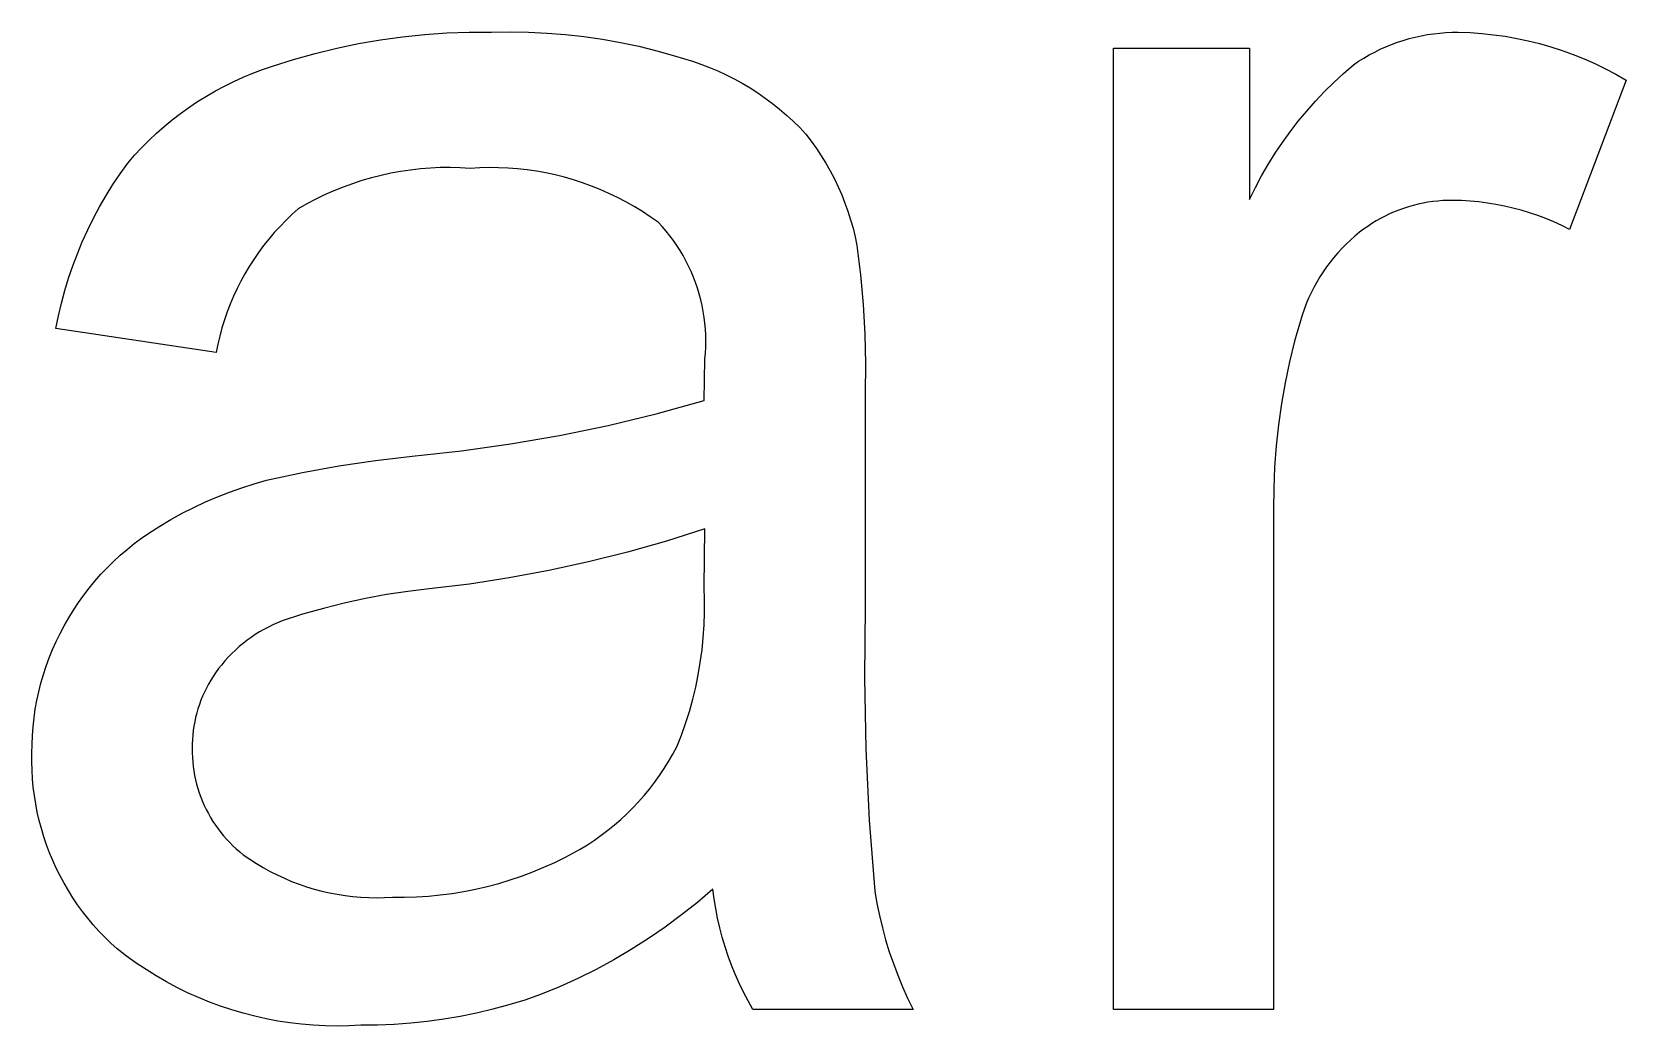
# Model space of a CAD drawing. Header units: millimetres. Extents: x 430 to 4403, y -1522 to 1254.
# Drawn here: x 3277.48 to 3312.28, y -1346.25 to -1324.55 of the extents above; entities that cross this region are included whole.
import ezdxf

# ---------------------------------------------------------------- set-up
doc = ezdxf.new("R2010")
doc.units = ezdxf.units.MM
doc.header["$MEASUREMENT"] = 0
doc.layers.add('Domyślny', color=7, linetype='Continuous', true_color=0x000000)

msp = doc.modelspace()

# ---------------------------------------------------------------- linework, layer by layer
at = {"layer": 'Domyślny'}
for p, q in [((3284.137, -1324.898), (3284.613, -1324.799)), ((3284.613, -1324.799), (3285.093, -1324.716)), ((3285.093, -1324.716), (3285.575, -1324.65)), ((3285.575, -1324.65), (3286.058, -1324.6)), ((3286.058, -1324.6), (3286.544, -1324.568)), ((3286.544, -1324.568), (3287.03, -1324.551)), ((3287.03, -1324.551), (3287.516, -1324.552)), ((3287.516, -1324.552), (3287.921, -1324.545)), ((3287.921, -1324.545), (3288.326, -1324.552)), ((3288.326, -1324.552), (3288.73, -1324.571)), ((3288.73, -1324.571), (3289.134, -1324.603)), ((3289.134, -1324.603), (3289.536, -1324.648)), ((3289.536, -1324.648), (3289.937, -1324.706)), ((3289.937, -1324.706), (3290.335, -1324.777)), ((3290.335, -1324.777), (3290.732, -1324.86)), ((3307.041, -1324.87), (3307.166, -1324.819)), ((3307.166, -1324.819), (3307.293, -1324.773)), ((3307.293, -1324.773), (3307.421, -1324.73)), ((3307.421, -1324.73), (3307.551, -1324.692)), ((3307.551, -1324.692), (3307.682, -1324.659)), ((3307.682, -1324.659), (3307.814, -1324.63)), ((3307.814, -1324.63), (3307.947, -1324.606)), ((3307.947, -1324.606), (3308.081, -1324.586)), ((3308.081, -1324.586), (3308.215, -1324.57)), ((3308.215, -1324.57), (3308.35, -1324.56)), ((3308.35, -1324.56), (3308.485, -1324.553)), ((3308.485, -1324.553), (3308.62, -1324.552)), ((3308.62, -1324.552), (3308.877, -1324.561)), ((3308.877, -1324.561), (3309.133, -1324.579)), ((3309.133, -1324.579), (3309.389, -1324.607)), ((3309.389, -1324.607), (3309.643, -1324.642)), ((3309.643, -1324.642), (3309.896, -1324.687)), ((3309.896, -1324.687), (3310.147, -1324.74)), ((3310.147, -1324.74), (3310.397, -1324.802)), ((3310.397, -1324.802), (3310.644, -1324.873)), ((3282.733, -1325.294), (3283.197, -1325.146)), ((3283.197, -1325.146), (3283.665, -1325.014)), ((3283.665, -1325.014), (3284.137, -1324.898)), ((3290.732, -1324.86), (3291.125, -1324.956)), ((3291.125, -1324.956), (3291.515, -1325.065)), ((3291.515, -1325.065), (3291.901, -1325.186)), ((3291.901, -1325.186), (3292.089, -1325.25)), ((3301.093, -1345.886), (3301.093, -1324.902)), ((3301.093, -1324.902), (3304.066, -1324.902)), ((3304.066, -1324.902), (3304.066, -1328.202)), ((3306.332, -1325.262), (3306.444, -1325.187)), ((3306.444, -1325.187), (3306.559, -1325.116)), ((3306.559, -1325.116), (3306.676, -1325.048)), ((3306.676, -1325.048), (3306.796, -1324.985)), ((3306.796, -1324.985), (3306.917, -1324.925)), ((3306.917, -1324.925), (3307.041, -1324.87)), ((3310.644, -1324.873), (3310.888, -1324.952)), ((3310.888, -1324.952), (3311.13, -1325.039)), ((3311.13, -1325.039), (3311.368, -1325.135)), ((3311.368, -1325.135), (3311.603, -1325.239)), ((3281.891, -1325.627), (3282.098, -1325.533)), ((3282.098, -1325.533), (3282.307, -1325.446)), ((3282.307, -1325.446), (3282.519, -1325.367)), ((3282.519, -1325.367), (3282.733, -1325.294)), ((3292.089, -1325.25), (3292.275, -1325.321)), ((3292.275, -1325.321), (3292.458, -1325.399)), ((3292.458, -1325.399), (3292.638, -1325.482)), ((3292.638, -1325.482), (3292.816, -1325.572)), ((3305.904, -1325.647), (3306.115, -1325.451)), ((3306.115, -1325.451), (3306.332, -1325.262)), ((3311.603, -1325.239), (3311.834, -1325.351)), ((3311.834, -1325.351), (3312.061, -1325.471)), ((3312.061, -1325.471), (3312.284, -1325.598)), ((3281.293, -1325.948), (3281.489, -1325.834)), ((3281.489, -1325.834), (3281.688, -1325.727)), ((3281.688, -1325.727), (3281.891, -1325.627)), ((3292.816, -1325.572), (3292.99, -1325.668)), ((3292.99, -1325.668), (3293.161, -1325.769)), ((3293.161, -1325.769), (3293.328, -1325.877)), ((3293.328, -1325.877), (3293.491, -1325.99)), ((3305.502, -1326.059), (3305.699, -1325.849)), ((3305.699, -1325.849), (3305.904, -1325.647)), ((3312.284, -1325.598), (3311.047, -1328.858)), ((3280.729, -1326.326), (3280.912, -1326.194)), ((3280.912, -1326.194), (3281.101, -1326.068)), ((3281.101, -1326.068), (3281.293, -1325.948)), ((3293.491, -1325.99), (3293.65, -1326.109)), ((3293.65, -1326.109), (3293.806, -1326.233)), ((3293.806, -1326.233), (3293.956, -1326.362)), ((3305.312, -1326.274), (3305.502, -1326.059)), ((3280.375, -1326.609), (3280.549, -1326.464)), ((3280.549, -1326.464), (3280.729, -1326.326)), ((3293.956, -1326.362), (3294.103, -1326.496)), ((3294.103, -1326.496), (3294.244, -1326.636)), ((3304.953, -1326.724), (3305.128, -1326.496)), ((3305.128, -1326.496), (3305.312, -1326.274)), ((3279.88, -1327.074), (3280.04, -1326.914)), ((3280.04, -1326.914), (3280.205, -1326.758)), ((3280.205, -1326.758), (3280.375, -1326.609)), ((3294.244, -1326.636), (3294.381, -1326.78)), ((3294.381, -1326.78), (3294.498, -1326.933)), ((3294.498, -1326.933), (3294.61, -1327.09)), ((3304.785, -1326.958), (3304.953, -1326.724)), ((3279.577, -1327.411), (3279.726, -1327.24)), ((3279.726, -1327.24), (3279.88, -1327.074)), ((3294.61, -1327.09), (3294.716, -1327.251)), ((3294.716, -1327.251), (3294.817, -1327.415)), ((3304.472, -1327.441), (3304.624, -1327.197)), ((3304.624, -1327.197), (3304.785, -1326.958)), ((3279.412, -1327.642), (3279.577, -1327.411)), ((3285.319, -1327.632), (3285.107, -1327.678)), ((3285.533, -1327.592), (3285.319, -1327.632)), ((3285.749, -1327.561), (3285.533, -1327.592)), ((3285.965, -1327.536), (3285.749, -1327.561)), ((3286.182, -1327.519), (3285.965, -1327.536)), ((3286.399, -1327.509), (3286.182, -1327.519)), ((3286.617, -1327.507), (3286.399, -1327.509)), ((3286.834, -1327.512), (3286.617, -1327.507)), ((3287.052, -1327.525), (3286.834, -1327.512)), ((3287.259, -1327.513), (3287.052, -1327.525)), ((3287.466, -1327.508), (3287.259, -1327.513)), ((3287.673, -1327.51), (3287.466, -1327.508)), ((3287.881, -1327.52), (3287.673, -1327.51)), ((3288.087, -1327.536), (3287.881, -1327.52)), ((3288.294, -1327.559), (3288.087, -1327.536)), ((3288.499, -1327.589), (3288.294, -1327.559)), ((3288.703, -1327.626), (3288.499, -1327.589)), ((3288.906, -1327.669), (3288.703, -1327.626)), ((3294.817, -1327.415), (3294.912, -1327.582)), ((3294.912, -1327.582), (3295.001, -1327.753)), ((3304.328, -1327.69), (3304.472, -1327.441)), ((3279.104, -1328.118), (3279.254, -1327.877)), ((3279.254, -1327.877), (3279.412, -1327.642)), ((3284.276, -1327.935), (3284.074, -1328.017)), ((3284.48, -1327.86), (3284.276, -1327.935)), ((3284.687, -1327.792), (3284.48, -1327.86)), ((3284.896, -1327.732), (3284.687, -1327.792)), ((3285.107, -1327.678), (3284.896, -1327.732)), ((3289.107, -1327.72), (3288.906, -1327.669)), ((3289.306, -1327.777), (3289.107, -1327.72)), ((3289.504, -1327.84), (3289.306, -1327.777)), ((3289.699, -1327.911), (3289.504, -1327.84)), ((3289.891, -1327.988), (3289.699, -1327.911)), ((3290.081, -1328.071), (3289.891, -1327.988)), ((3295.001, -1327.753), (3295.084, -1327.927)), ((3295.084, -1327.927), (3295.161, -1328.103)), ((3304.066, -1328.202), (3304.193, -1327.944)), ((3304.193, -1327.944), (3304.328, -1327.69)), ((3278.962, -1328.363), (3279.104, -1328.118)), ((3283.488, -1328.303), (3283.299, -1328.411)), ((3283.68, -1328.201), (3283.488, -1328.303)), ((3283.875, -1328.106), (3283.68, -1328.201)), ((3284.074, -1328.017), (3283.875, -1328.106)), ((3290.268, -1328.161), (3290.081, -1328.071)), ((3290.452, -1328.256), (3290.268, -1328.161)), ((3290.633, -1328.358), (3290.452, -1328.256)), ((3295.161, -1328.103), (3295.232, -1328.282)), ((3295.232, -1328.282), (3295.298, -1328.463)), ((3307.637, -1328.335), (3307.532, -1328.365)), ((3307.744, -1328.308), (3307.637, -1328.335)), ((3307.851, -1328.285), (3307.744, -1328.308)), ((3307.959, -1328.266), (3307.851, -1328.285)), ((3308.068, -1328.25), (3307.959, -1328.266)), ((3308.177, -1328.238), (3308.068, -1328.25)), ((3308.286, -1328.23), (3308.177, -1328.238)), ((3308.396, -1328.225), (3308.286, -1328.23)), ((3308.506, -1328.224), (3308.396, -1328.225)), ((3308.694, -1328.229), (3308.506, -1328.224)), ((3308.883, -1328.241), (3308.694, -1328.229)), ((3309.071, -1328.258), (3308.883, -1328.241)), ((3309.258, -1328.282), (3309.071, -1328.258)), ((3309.444, -1328.313), (3309.258, -1328.282)), ((3309.629, -1328.349), (3309.444, -1328.313)), ((3278.702, -1328.868), (3278.828, -1328.613)), ((3278.828, -1328.613), (3278.962, -1328.363)), ((3283.028, -1328.661), (3282.9, -1328.792)), ((3283.161, -1328.534), (3283.028, -1328.661)), ((3283.299, -1328.411), (3283.161, -1328.534)), ((3290.81, -1328.466), (3290.633, -1328.358)), ((3290.983, -1328.58), (3290.81, -1328.466)), ((3291.153, -1328.7), (3290.983, -1328.58)), ((3295.298, -1328.463), (3295.356, -1328.647)), ((3295.356, -1328.647), (3295.409, -1328.832)), ((3306.83, -1328.673), (3306.736, -1328.731)), ((3306.925, -1328.619), (3306.83, -1328.673)), ((3307.023, -1328.569), (3306.925, -1328.619)), ((3307.121, -1328.521), (3307.023, -1328.569)), ((3307.222, -1328.477), (3307.121, -1328.521)), ((3307.324, -1328.436), (3307.222, -1328.477)), ((3307.427, -1328.399), (3307.324, -1328.436)), ((3307.532, -1328.365), (3307.427, -1328.399)), ((3309.813, -1328.392), (3309.629, -1328.349)), ((3309.996, -1328.44), (3309.813, -1328.392)), ((3310.176, -1328.495), (3309.996, -1328.44)), ((3310.355, -1328.556), (3310.176, -1328.495)), ((3310.532, -1328.623), (3310.355, -1328.556)), ((3310.706, -1328.695), (3310.532, -1328.623)), ((3278.585, -1329.126), (3278.702, -1328.868)), ((3282.775, -1328.928), (3282.656, -1329.068)), ((3282.9, -1328.792), (3282.775, -1328.928)), ((3291.241, -1328.795), (3291.153, -1328.7)), ((3291.327, -1328.894), (3291.241, -1328.795)), ((3291.408, -1328.996), (3291.327, -1328.894)), ((3291.487, -1329.1), (3291.408, -1328.996)), ((3295.409, -1328.832), (3295.455, -1329.019)), ((3295.455, -1329.019), (3295.494, -1329.208)), ((3306.366, -1329.004), (3306.267, -1329.091)), ((3306.467, -1328.921), (3306.366, -1329.004)), ((3306.555, -1328.854), (3306.467, -1328.921)), ((3306.644, -1328.791), (3306.555, -1328.854)), ((3306.736, -1328.731), (3306.644, -1328.791)), ((3310.878, -1328.774), (3310.706, -1328.695)), ((3311.047, -1328.858), (3310.878, -1328.774)), ((3278.476, -1329.388), (3278.585, -1329.126)), ((3282.432, -1329.36), (3282.327, -1329.512)), ((3282.541, -1329.212), (3282.432, -1329.36)), ((3282.656, -1329.068), (3282.541, -1329.212)), ((3291.561, -1329.207), (3291.487, -1329.1)), ((3291.632, -1329.317), (3291.561, -1329.207)), ((3291.699, -1329.429), (3291.632, -1329.317)), ((3295.494, -1329.208), (3295.573, -1329.852)), ((3305.991, -1329.371), (3305.905, -1329.47)), ((3306.08, -1329.274), (3305.991, -1329.371)), ((3306.172, -1329.181), (3306.08, -1329.274)), ((3306.267, -1329.091), (3306.172, -1329.181)), ((3278.285, -1329.922), (3278.376, -1329.653)), ((3278.376, -1329.653), (3278.476, -1329.388)), ((3282.228, -1329.667), (3282.134, -1329.825)), ((3282.327, -1329.512), (3282.228, -1329.667)), ((3291.762, -1329.543), (3291.699, -1329.429)), ((3291.82, -1329.659), (3291.762, -1329.543)), ((3291.875, -1329.778), (3291.82, -1329.659)), ((3305.744, -1329.678), (3305.67, -1329.785)), ((3305.823, -1329.572), (3305.744, -1329.678)), ((3305.905, -1329.47), (3305.823, -1329.572)), ((3278.203, -1330.193), (3278.285, -1329.922)), ((3282.045, -1329.986), (3281.962, -1330.151)), ((3282.134, -1329.825), (3282.045, -1329.986)), ((3291.926, -1329.898), (3291.875, -1329.778)), ((3291.972, -1330.02), (3291.926, -1329.898)), ((3292.015, -1330.143), (3291.972, -1330.02)), ((3295.573, -1329.852), (3295.63, -1330.498)), ((3305.531, -1330.008), (3305.468, -1330.123)), ((3305.599, -1329.896), (3305.531, -1330.008)), ((3305.67, -1329.785), (3305.599, -1329.896)), ((3278.13, -1330.467), (3278.203, -1330.193)), ((3281.885, -1330.318), (3281.813, -1330.487)), ((3281.962, -1330.151), (3281.885, -1330.318)), ((3292.052, -1330.268), (3292.015, -1330.143)), ((3292.086, -1330.394), (3292.052, -1330.268)), ((3292.115, -1330.521), (3292.086, -1330.394)), ((3305.354, -1330.359), (3305.303, -1330.48)), ((3305.409, -1330.24), (3305.354, -1330.359)), ((3305.468, -1330.123), (3305.409, -1330.24)), ((3278.01, -1331.022), (3278.066, -1330.744)), ((3278.066, -1330.744), (3278.13, -1330.467)), ((3281.747, -1330.659), (3281.687, -1330.833)), ((3281.813, -1330.487), (3281.747, -1330.659)), ((3292.14, -1330.649), (3292.115, -1330.521)), ((3292.16, -1330.778), (3292.14, -1330.649)), ((3295.63, -1330.498), (3295.665, -1331.146)), ((3305.213, -1330.727), (3305.175, -1330.853)), ((3305.256, -1330.603), (3305.213, -1330.727)), ((3305.303, -1330.48), (3305.256, -1330.603)), ((3281.508, -1331.547), (3278.01, -1331.022)), ((3281.633, -1331.009), (3281.585, -1331.187)), ((3281.687, -1330.833), (3281.633, -1331.009)), ((3292.176, -1330.907), (3292.16, -1330.778)), ((3292.187, -1331.037), (3292.176, -1330.907)), ((3292.193, -1331.168), (3292.187, -1331.037)), ((3305.175, -1330.853), (3305.049, -1331.3)), ((3281.544, -1331.366), (3281.508, -1331.547)), ((3281.585, -1331.187), (3281.544, -1331.366)), ((3292.186, -1331.559), (3292.193, -1331.428)), ((3292.196, -1331.298), (3292.193, -1331.168)), ((3292.193, -1331.428), (3292.196, -1331.298)), ((3295.665, -1331.146), (3295.679, -1331.794)), ((3305.049, -1331.3), (3304.938, -1331.751)), ((3292.156, -1332.596), (3292.175, -1331.689)), ((3292.175, -1331.689), (3292.186, -1331.559)), ((3295.679, -1331.794), (3295.672, -1332.443)), ((3304.938, -1331.751), (3304.842, -1332.205)), ((3295.672, -1332.443), (3295.672, -1337.093)), ((3304.842, -1332.205), (3304.761, -1332.662)), ((3291.112, -1332.884), (3292.156, -1332.596)), ((3304.761, -1332.662), (3304.696, -1333.122)), ((3288.999, -1333.357), (3290.06, -1333.138)), ((3290.06, -1333.138), (3291.112, -1332.884)), ((3304.696, -1333.122), (3304.646, -1333.584)), ((3286.86, -1333.691), (3287.933, -1333.542)), ((3287.933, -1333.542), (3288.999, -1333.357)), ((3284.187, -1334.021), (3284.984, -1333.901)), ((3284.984, -1333.901), (3285.784, -1333.806)), ((3285.784, -1333.806), (3286.86, -1333.691)), ((3304.646, -1333.584), (3304.612, -1334.047)), ((3282.606, -1334.336), (3283.394, -1334.166)), ((3283.394, -1334.166), (3284.187, -1334.021)), ((3304.612, -1334.047), (3304.593, -1334.511)), ((3281.535, -1334.697), (3281.798, -1334.594)), ((3281.798, -1334.594), (3282.065, -1334.499)), ((3282.065, -1334.499), (3282.334, -1334.413)), ((3282.334, -1334.413), (3282.606, -1334.336)), ((3304.593, -1334.511), (3304.59, -1334.976)), ((3280.766, -1335.056), (3281.019, -1334.928)), ((3281.019, -1334.928), (3281.275, -1334.808)), ((3281.275, -1334.808), (3281.535, -1334.697)), ((3280.275, -1335.336), (3280.518, -1335.192)), ((3280.518, -1335.192), (3280.766, -1335.056)), ((3304.59, -1334.976), (3304.59, -1345.886)), ((3279.716, -1335.719), (3279.874, -1335.601)), ((3279.874, -1335.601), (3280.036, -1335.488)), ((3280.036, -1335.488), (3280.275, -1335.336)), ((3292.175, -1335.394), (3291.335, -1335.661)), ((3292.156, -1336.672), (3292.175, -1335.394)), ((3279.268, -1336.105), (3279.413, -1335.972)), ((3279.413, -1335.972), (3279.563, -1335.843)), ((3279.563, -1335.843), (3279.716, -1335.719)), ((3290.487, -1335.902), (3289.632, -1336.117)), ((3291.335, -1335.661), (3290.487, -1335.902)), ((3278.992, -1336.388), (3279.128, -1336.244)), ((3279.128, -1336.244), (3279.268, -1336.105)), ((3288.771, -1336.305), (3287.904, -1336.467)), ((3289.632, -1336.117), (3288.771, -1336.305)), ((3278.616, -1336.845), (3278.736, -1336.688)), ((3278.736, -1336.688), (3278.861, -1336.536)), ((3278.861, -1336.536), (3278.992, -1336.388)), ((3287.033, -1336.601), (3286.158, -1336.708)), ((3287.904, -1336.467), (3287.033, -1336.601)), ((3292.166, -1336.946), (3292.156, -1336.672)), ((3278.392, -1337.17), (3278.501, -1337.006)), ((3278.501, -1337.006), (3278.616, -1336.845)), ((3284.303, -1337.017), (3283.847, -1337.131)), ((3284.763, -1336.917), (3284.303, -1337.017)), ((3285.226, -1336.832), (3284.763, -1336.917)), ((3285.691, -1336.762), (3285.226, -1336.832)), ((3286.158, -1336.708), (3285.691, -1336.762)), ((3292.166, -1337.22), (3292.166, -1336.946)), ((3278.191, -1337.51), (3278.288, -1337.338)), ((3278.288, -1337.338), (3278.392, -1337.17)), ((3283.394, -1337.261), (3282.946, -1337.405)), ((3283.847, -1337.131), (3283.394, -1337.261)), ((3292.158, -1337.494), (3292.166, -1337.22)), ((3295.672, -1337.093), (3295.657, -1338.647)), ((3278.015, -1337.855), (3278.1, -1337.681)), ((3278.1, -1337.681), (3278.191, -1337.51)), ((3282.36, -1337.703), (3282.269, -1337.765)), ((3282.453, -1337.645), (3282.36, -1337.703)), ((3282.549, -1337.59), (3282.453, -1337.645)), ((3282.646, -1337.539), (3282.549, -1337.59)), ((3282.744, -1337.491), (3282.646, -1337.539)), ((3282.845, -1337.446), (3282.744, -1337.491)), ((3282.946, -1337.405), (3282.845, -1337.446)), ((3292.139, -1337.768), (3292.158, -1337.494)), ((3277.863, -1338.211), (3277.936, -1338.032)), ((3277.936, -1338.032), (3278.015, -1337.855)), ((3281.927, -1338.041), (3281.848, -1338.117)), ((3282.009, -1337.967), (3281.927, -1338.041)), ((3282.093, -1337.897), (3282.009, -1337.967)), ((3282.18, -1337.829), (3282.093, -1337.897)), ((3282.269, -1337.765), (3282.18, -1337.829)), ((3292.075, -1338.312), (3292.112, -1338.04)), ((3292.112, -1338.04), (3292.139, -1337.768)), ((3277.736, -1338.577), (3277.796, -1338.393)), ((3277.796, -1338.393), (3277.863, -1338.211)), ((3281.627, -1338.361), (3281.559, -1338.447)), ((3281.698, -1338.277), (3281.627, -1338.361)), ((3281.772, -1338.196), (3281.698, -1338.277)), ((3281.848, -1338.117), (3281.772, -1338.196)), ((3292.029, -1338.582), (3292.075, -1338.312)), ((3277.634, -1338.951), (3277.682, -1338.763)), ((3277.682, -1338.763), (3277.736, -1338.577)), ((3281.388, -1338.7), (3281.339, -1338.784)), ((3281.44, -1338.617), (3281.388, -1338.7)), ((3281.494, -1338.536), (3281.44, -1338.617)), ((3281.559, -1338.447), (3281.494, -1338.536)), ((3291.974, -1338.851), (3292.029, -1338.582)), ((3295.657, -1338.647), (3295.688, -1340.201)), ((3277.593, -1339.14), (3277.634, -1338.951)), ((3281.211, -1339.048), (3281.174, -1339.138)), ((3281.251, -1338.958), (3281.211, -1339.048)), ((3281.294, -1338.871), (3281.251, -1338.958)), ((3281.339, -1338.784), (3281.294, -1338.871)), ((3291.836, -1339.381), (3291.91, -1339.117)), ((3291.91, -1339.117), (3291.974, -1338.851)), ((3277.531, -1339.522), (3277.559, -1339.331)), ((3277.559, -1339.331), (3277.593, -1339.14)), ((3281.083, -1339.416), (3281.059, -1339.511)), ((3281.11, -1339.323), (3281.083, -1339.416)), ((3281.141, -1339.23), (3281.11, -1339.323)), ((3281.174, -1339.138), (3281.141, -1339.23)), ((3291.754, -1339.642), (3291.836, -1339.381)), ((3277.495, -1339.908), (3277.51, -1339.715)), ((3277.51, -1339.715), (3277.531, -1339.522)), ((3281.007, -1339.799), (3280.996, -1339.896)), ((3281.021, -1339.703), (3281.007, -1339.799)), ((3281.038, -1339.606), (3281.021, -1339.703)), ((3281.059, -1339.511), (3281.038, -1339.606)), ((3291.663, -1339.901), (3291.754, -1339.642)), ((3277.486, -1340.295), (3277.487, -1340.102)), ((3277.487, -1340.102), (3277.495, -1339.908)), ((3280.984, -1340.091), (3280.983, -1340.189)), ((3280.988, -1339.994), (3280.984, -1340.091)), ((3280.996, -1339.896), (3280.988, -1339.994)), ((3291.476, -1340.317), (3291.563, -1340.156)), ((3291.563, -1340.156), (3291.663, -1339.901)), ((3277.484, -1340.48), (3277.486, -1340.295)), ((3277.488, -1340.665), (3277.484, -1340.48)), ((3280.983, -1340.189), (3280.984, -1340.288)), ((3280.984, -1340.288), (3280.987, -1340.386)), ((3280.987, -1340.386), (3280.995, -1340.485)), ((3280.995, -1340.485), (3281.005, -1340.583)), ((3291.287, -1340.631), (3291.384, -1340.475)), ((3291.384, -1340.475), (3291.476, -1340.317)), ((3295.688, -1340.201), (3295.763, -1341.754)), ((3277.499, -1340.85), (3277.488, -1340.665)), ((3277.515, -1341.034), (3277.499, -1340.85)), ((3281.005, -1340.583), (3281.019, -1340.681)), ((3281.019, -1340.681), (3281.036, -1340.778)), ((3281.036, -1340.778), (3281.057, -1340.875)), ((3291.078, -1340.931), (3291.185, -1340.782)), ((3291.185, -1340.782), (3291.287, -1340.631)), ((3277.538, -1341.218), (3277.515, -1341.034)), ((3281.057, -1340.875), (3281.08, -1340.971)), ((3281.08, -1340.971), (3281.107, -1341.066)), ((3281.107, -1341.066), (3281.138, -1341.16)), ((3281.138, -1341.16), (3281.171, -1341.253)), ((3290.85, -1341.217), (3290.966, -1341.076)), ((3290.966, -1341.076), (3291.078, -1340.931)), ((3277.567, -1341.4), (3277.538, -1341.218)), ((3277.602, -1341.582), (3277.567, -1341.4)), ((3281.171, -1341.253), (3281.208, -1341.345)), ((3281.208, -1341.345), (3281.247, -1341.435)), ((3281.247, -1341.435), (3281.29, -1341.524)), ((3281.29, -1341.524), (3281.336, -1341.612)), ((3290.473, -1341.615), (3290.603, -1341.487)), ((3290.603, -1341.487), (3290.728, -1341.354)), ((3290.728, -1341.354), (3290.85, -1341.217)), ((3277.644, -1341.762), (3277.602, -1341.582)), ((3277.691, -1341.941), (3277.644, -1341.762)), ((3281.336, -1341.612), (3281.384, -1341.698)), ((3281.384, -1341.698), (3281.436, -1341.782)), ((3281.436, -1341.782), (3281.49, -1341.864)), ((3281.49, -1341.864), (3281.548, -1341.945)), ((3290.058, -1341.975), (3290.2, -1341.859)), ((3290.2, -1341.859), (3290.338, -1341.74)), ((3290.338, -1341.74), (3290.473, -1341.615)), ((3295.763, -1341.754), (3295.884, -1343.304)), ((3277.744, -1342.118), (3277.691, -1341.941)), ((3277.804, -1342.293), (3277.744, -1342.118)), ((3281.548, -1341.945), (3281.608, -1342.023)), ((3281.608, -1342.023), (3281.67, -1342.1)), ((3281.67, -1342.1), (3281.735, -1342.174)), ((3281.735, -1342.174), (3281.803, -1342.246)), ((3281.803, -1342.246), (3281.873, -1342.316)), ((3289.61, -1342.291), (3289.763, -1342.191)), ((3289.763, -1342.191), (3289.912, -1342.085)), ((3289.912, -1342.085), (3290.058, -1341.975)), ((3277.869, -1342.466), (3277.804, -1342.293)), ((3277.94, -1342.637), (3277.869, -1342.466)), ((3281.873, -1342.316), (3281.945, -1342.383)), ((3281.945, -1342.383), (3282.02, -1342.448)), ((3282.02, -1342.448), (3282.097, -1342.51)), ((3282.097, -1342.51), (3282.239, -1342.609)), ((3288.898, -1342.677), (3289.132, -1342.562)), ((3289.132, -1342.562), (3289.294, -1342.477)), ((3289.294, -1342.477), (3289.454, -1342.387)), ((3289.454, -1342.387), (3289.61, -1342.291)), ((3278.017, -1342.805), (3277.94, -1342.637)), ((3278.099, -1342.971), (3278.017, -1342.805)), ((3282.239, -1342.609), (3282.384, -1342.702)), ((3282.384, -1342.702), (3282.532, -1342.791)), ((3282.532, -1342.791), (3282.684, -1342.874)), ((3282.684, -1342.874), (3282.838, -1342.952)), ((3282.838, -1342.952), (3282.995, -1343.025)), ((3288.174, -1342.976), (3288.419, -1342.885)), ((3288.419, -1342.885), (3288.66, -1342.785)), ((3288.66, -1342.785), (3288.898, -1342.677)), ((3278.187, -1343.134), (3278.099, -1342.971)), ((3278.28, -1343.294), (3278.187, -1343.134)), ((3278.379, -1343.45), (3278.28, -1343.294)), ((3282.995, -1343.025), (3283.154, -1343.092)), ((3283.154, -1343.092), (3283.316, -1343.153)), ((3283.316, -1343.153), (3283.479, -1343.209)), ((3283.479, -1343.209), (3283.644, -1343.259)), ((3283.644, -1343.259), (3283.811, -1343.304)), ((3286.914, -1343.312), (3287.17, -1343.262)), ((3287.17, -1343.262), (3287.425, -1343.203)), ((3287.425, -1343.203), (3287.677, -1343.136)), ((3287.677, -1343.136), (3287.927, -1343.06)), ((3287.927, -1343.06), (3288.174, -1342.976)), ((3292.35, -1343.263), (3292.012, -1343.55)), ((3292.377, -1343.475), (3292.35, -1343.263)), ((3278.483, -1343.603), (3278.379, -1343.45)), ((3278.592, -1343.752), (3278.483, -1343.603)), ((3283.811, -1343.304), (3283.98, -1343.342)), ((3283.98, -1343.342), (3284.15, -1343.375)), ((3284.15, -1343.375), (3284.32, -1343.402)), ((3284.32, -1343.402), (3284.492, -1343.423)), ((3284.492, -1343.423), (3284.664, -1343.438)), ((3284.664, -1343.438), (3284.837, -1343.447)), ((3284.837, -1343.447), (3285.009, -1343.45)), ((3285.009, -1343.45), (3285.182, -1343.447)), ((3285.182, -1343.447), (3285.355, -1343.438)), ((3285.355, -1343.438), (3285.616, -1343.438)), ((3285.616, -1343.438), (3285.877, -1343.43)), ((3285.877, -1343.43), (3286.138, -1343.413)), ((3286.138, -1343.413), (3286.398, -1343.388)), ((3286.398, -1343.388), (3286.656, -1343.355)), ((3286.656, -1343.355), (3286.914, -1343.312)), ((3292.012, -1343.55), (3291.665, -1343.826)), ((3292.411, -1343.687), (3292.377, -1343.475)), ((3295.884, -1343.304), (3295.93, -1343.572)), ((3295.93, -1343.572), (3295.985, -1343.839)), ((3278.706, -1343.898), (3278.592, -1343.752)), ((3278.824, -1344.04), (3278.706, -1343.898)), ((3291.665, -1343.826), (3291.309, -1344.089)), ((3292.452, -1343.897), (3292.411, -1343.687)), ((3292.5, -1344.106), (3292.452, -1343.897)), ((3295.985, -1343.839), (3296.049, -1344.104)), ((3278.948, -1344.178), (3278.824, -1344.04)), ((3279.076, -1344.311), (3278.948, -1344.178)), ((3279.208, -1344.44), (3279.076, -1344.311)), ((3290.943, -1344.34), (3290.569, -1344.578)), ((3291.309, -1344.089), (3290.943, -1344.34)), ((3292.554, -1344.313), (3292.5, -1344.106)), ((3292.615, -1344.518), (3292.554, -1344.313)), ((3296.049, -1344.104), (3296.121, -1344.367)), ((3279.345, -1344.565), (3279.208, -1344.44)), ((3279.55, -1344.723), (3279.345, -1344.565)), ((3290.569, -1344.578), (3290.187, -1344.802)), ((3292.683, -1344.722), (3292.615, -1344.518)), ((3296.121, -1344.367), (3296.201, -1344.628)), ((3296.201, -1344.628), (3296.289, -1344.886)), ((3279.761, -1344.875), (3279.55, -1344.723)), ((3279.976, -1345.019), (3279.761, -1344.875)), ((3280.196, -1345.156), (3279.976, -1345.019)), ((3289.798, -1345.014), (3289.401, -1345.211)), ((3290.187, -1344.802), (3289.798, -1345.014)), ((3292.757, -1344.923), (3292.683, -1344.722)), ((3292.838, -1345.121), (3292.757, -1344.923)), ((3296.289, -1344.886), (3296.385, -1345.141)), ((3280.421, -1345.286), (3280.196, -1345.156)), ((3280.649, -1345.408), (3280.421, -1345.286)), ((3289.401, -1345.211), (3288.998, -1345.395)), ((3292.925, -1345.317), (3292.838, -1345.121)), ((3293.019, -1345.51), (3292.925, -1345.317)), ((3296.385, -1345.141), (3296.489, -1345.392)), ((3280.882, -1345.522), (3280.649, -1345.408)), ((3281.119, -1345.628), (3280.882, -1345.522)), ((3281.359, -1345.727), (3281.119, -1345.628)), ((3281.602, -1345.817), (3281.359, -1345.727)), ((3288.244, -1345.683), (3287.897, -1345.789)), ((3288.589, -1345.565), (3288.244, -1345.683)), ((3288.998, -1345.395), (3288.589, -1345.565)), ((3293.118, -1345.699), (3293.019, -1345.51)), ((3293.224, -1345.886), (3293.118, -1345.699)), ((3296.489, -1345.392), (3296.601, -1345.641)), ((3296.601, -1345.641), (3296.721, -1345.886)), ((3281.848, -1345.899), (3281.602, -1345.817)), ((3282.096, -1345.972), (3281.848, -1345.899)), ((3282.347, -1346.037), (3282.096, -1345.972)), ((3282.6, -1346.094), (3282.347, -1346.037)), ((3286.835, -1346.042), (3286.476, -1346.103)), ((3287.191, -1345.969), (3286.835, -1346.042)), ((3287.545, -1345.885), (3287.191, -1345.969)), ((3287.897, -1345.789), (3287.545, -1345.885)), ((3296.721, -1345.886), (3293.224, -1345.886)), ((3304.59, -1345.886), (3301.093, -1345.886)), ((3282.855, -1346.142), (3282.6, -1346.094)), ((3283.111, -1346.181), (3282.855, -1346.142)), ((3283.369, -1346.212), (3283.111, -1346.181)), ((3283.627, -1346.234), (3283.369, -1346.212)), ((3283.886, -1346.248), (3283.627, -1346.234)), ((3284.145, -1346.252), (3283.886, -1346.248)), ((3284.405, -1346.248), (3284.145, -1346.252)), ((3284.664, -1346.235), (3284.405, -1346.248)), ((3285.027, -1346.232), (3284.664, -1346.235)), ((3285.391, -1346.218), (3285.027, -1346.232)), ((3285.754, -1346.191), (3285.391, -1346.218)), ((3286.116, -1346.153), (3285.754, -1346.191)), ((3286.476, -1346.103), (3286.116, -1346.153))]:
    msp.add_line(p, q, dxfattribs=at)

doc.saveas('drawing.dxf')
